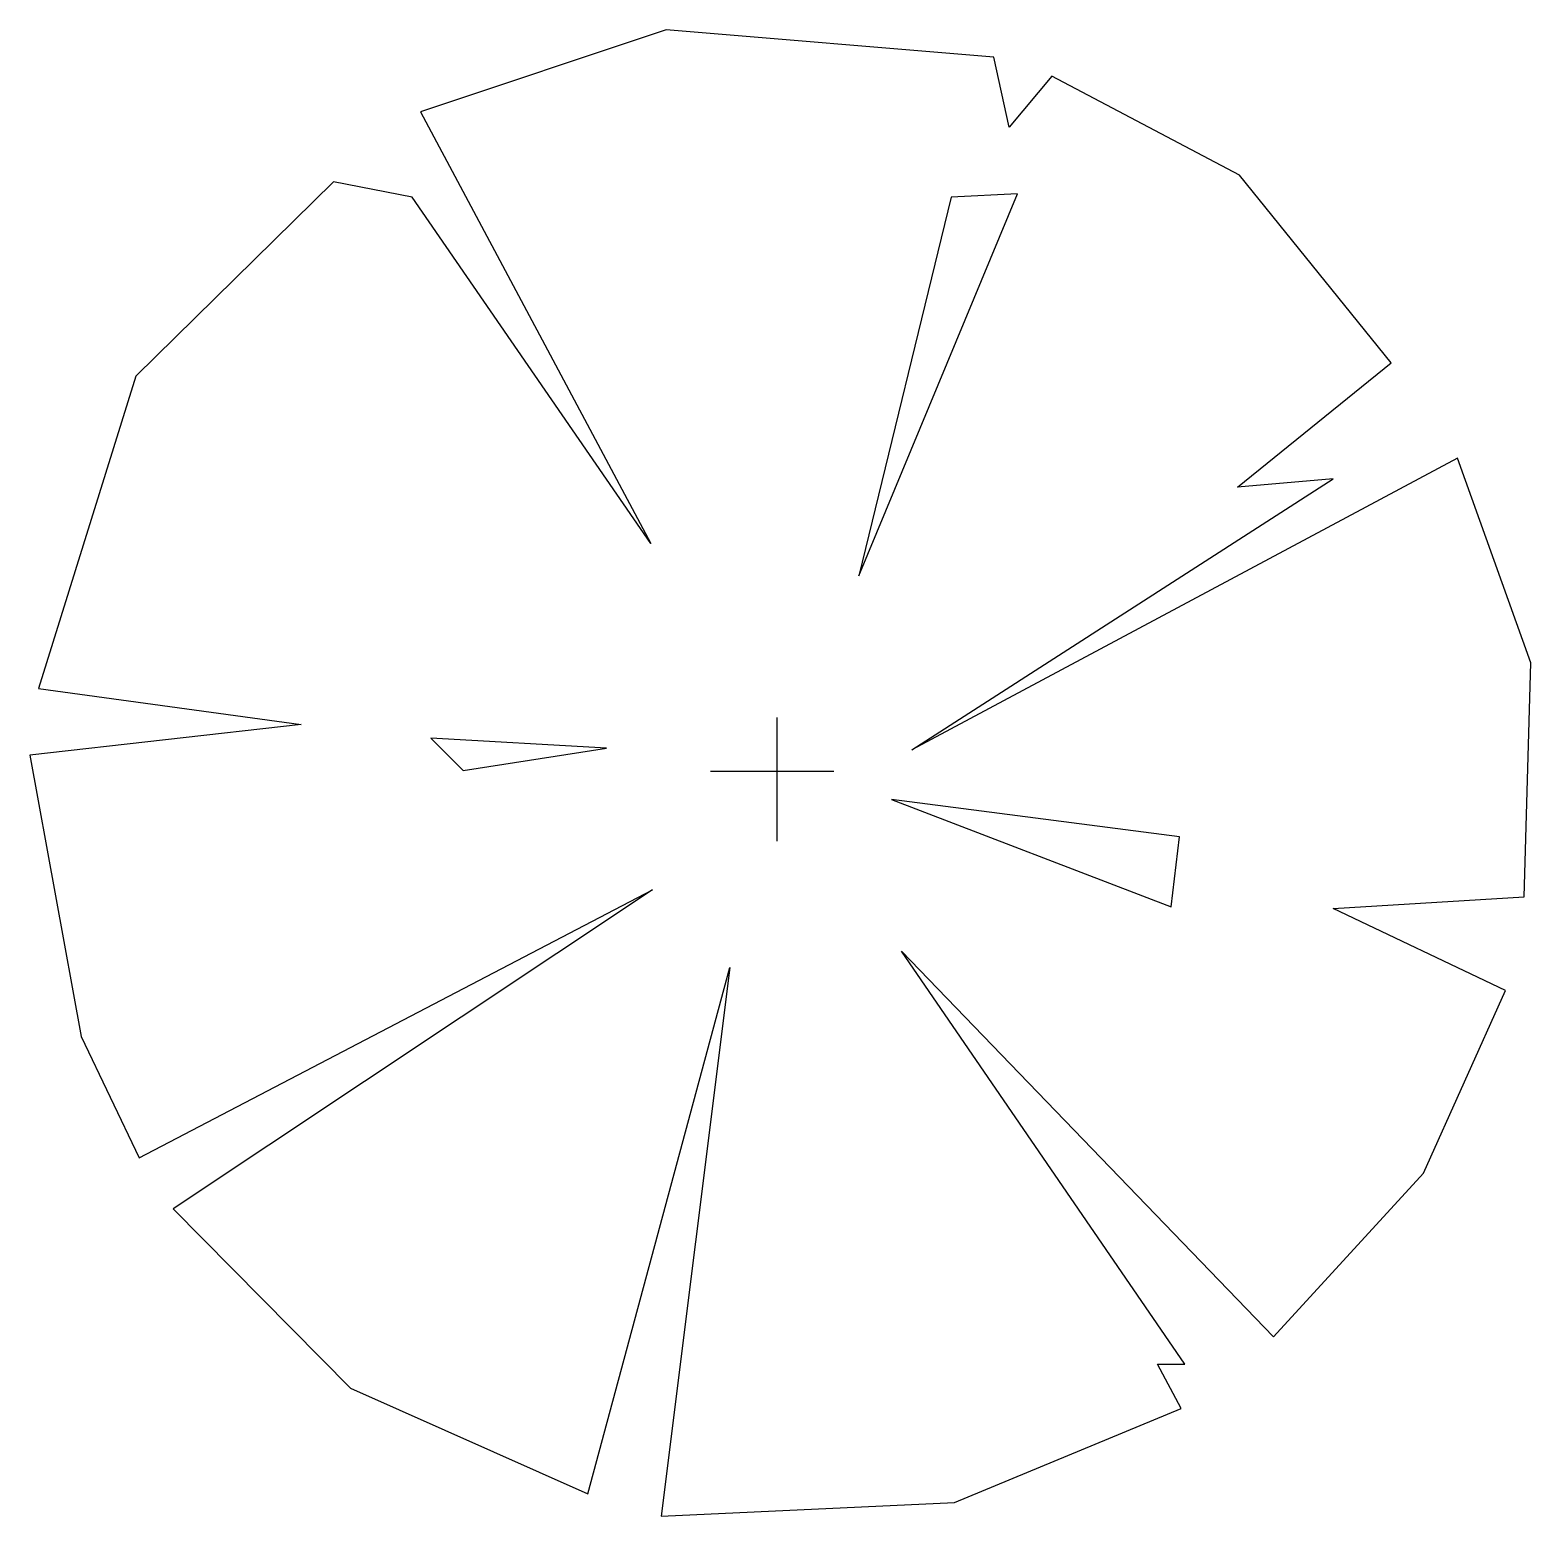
# Model space of a CAD drawing. Header units: millimetres. Extents: x 308.98 to 310.98, y 2565.41 to 2567.38.
import ezdxf

# ---------------------------------------------------------------- set-up
doc = ezdxf.new("R2010")
doc.units = ezdxf.units.MM
doc.header["$LTSCALE"] = 10
doc.layers.add('Vegetais', color=94, linetype='Continuous')

msp = doc.modelspace()

# ---------------------------------------------------------------- linework, layer by layer
at = {"layer": 'Vegetais'}
for p, q in [((309.8304, 2567.3848), (309.5037, 2567.2758)), ((310.2661, 2567.3485), (309.8304, 2567.3848)), ((310.2865, 2567.2554), (310.2661, 2567.3485)), ((310.3433, 2567.3235), (310.2865, 2567.2554)), ((310.5929, 2567.1918), (310.3433, 2567.3235)), ((309.5037, 2567.2758), (309.81, 2566.7015)), ((309.3879, 2567.1827), (309.1247, 2566.924)), ((309.4923, 2567.1623), (309.3879, 2567.1827)), ((310.7948, 2566.9421), (310.5929, 2567.1918)), ((309.81, 2566.7015), (309.4923, 2567.1623)), ((310.0868, 2566.6584), (310.2979, 2567.1669)), ((310.2094, 2567.1623), (310.0868, 2566.6584)), ((310.2979, 2567.1669), (310.2094, 2567.1623)), ((310.5906, 2566.7764), (310.7948, 2566.9421)), ((309.1247, 2566.924), (308.9954, 2566.5085)), ((310.8833, 2566.815), (310.1572, 2566.4268)), ((310.9809, 2566.5426), (310.8833, 2566.815)), ((310.1572, 2566.4268), (310.7177, 2566.7877)), ((310.7177, 2566.7877), (310.5906, 2566.7764)), ((310.9718, 2566.2316), (310.9809, 2566.5426)), ((308.9954, 2566.5085), (309.3448, 2566.4609)), ((309.3448, 2566.4609), (308.984, 2566.42)), ((309.9779, 2566.3053), (309.9779, 2566.4699)), ((309.5173, 2566.4427), (309.5604, 2566.3996)), ((309.751, 2566.4291), (309.5173, 2566.4427)), ((308.984, 2566.42), (309.0521, 2566.0454)), ((309.5604, 2566.3996), (309.751, 2566.4291)), ((310.0536, 2566.3983), (309.8894, 2566.3983)), ((310.13, 2566.361), (310.5021, 2566.218)), ((310.5134, 2566.311), (310.13, 2566.361)), ((310.5021, 2566.218), (310.5134, 2566.311)), ((309.1293, 2565.8843), (309.8123, 2566.2407)), ((309.8123, 2566.2407), (309.1746, 2565.8162)), ((310.7177, 2566.2157), (310.9718, 2566.2316)), ((310.9469, 2566.1067), (310.7177, 2566.2157)), ((310.5203, 2565.6096), (310.1436, 2566.1589)), ((310.1436, 2566.1589), (310.6383, 2565.6459)), ((309.7261, 2565.437), (309.9151, 2566.1373)), ((309.9151, 2566.1373), (309.8236, 2565.4075)), ((310.8379, 2565.8638), (310.9469, 2566.1067)), ((309.0521, 2566.0454), (309.1293, 2565.8843)), ((310.6383, 2565.6459), (310.8379, 2565.8638)), ((309.1746, 2565.8162), (309.4106, 2565.5778)), ((310.5157, 2565.5506), (310.4839, 2565.6096)), ((310.4839, 2565.6096), (310.5203, 2565.6096)), ((309.4106, 2565.5778), (309.7261, 2565.437)), ((310.2139, 2565.4257), (310.5157, 2565.5506)), ((309.8236, 2565.4075), (310.2139, 2565.4257))]:
    msp.add_line(p, q, dxfattribs=at)

doc.saveas('drawing.dxf')
